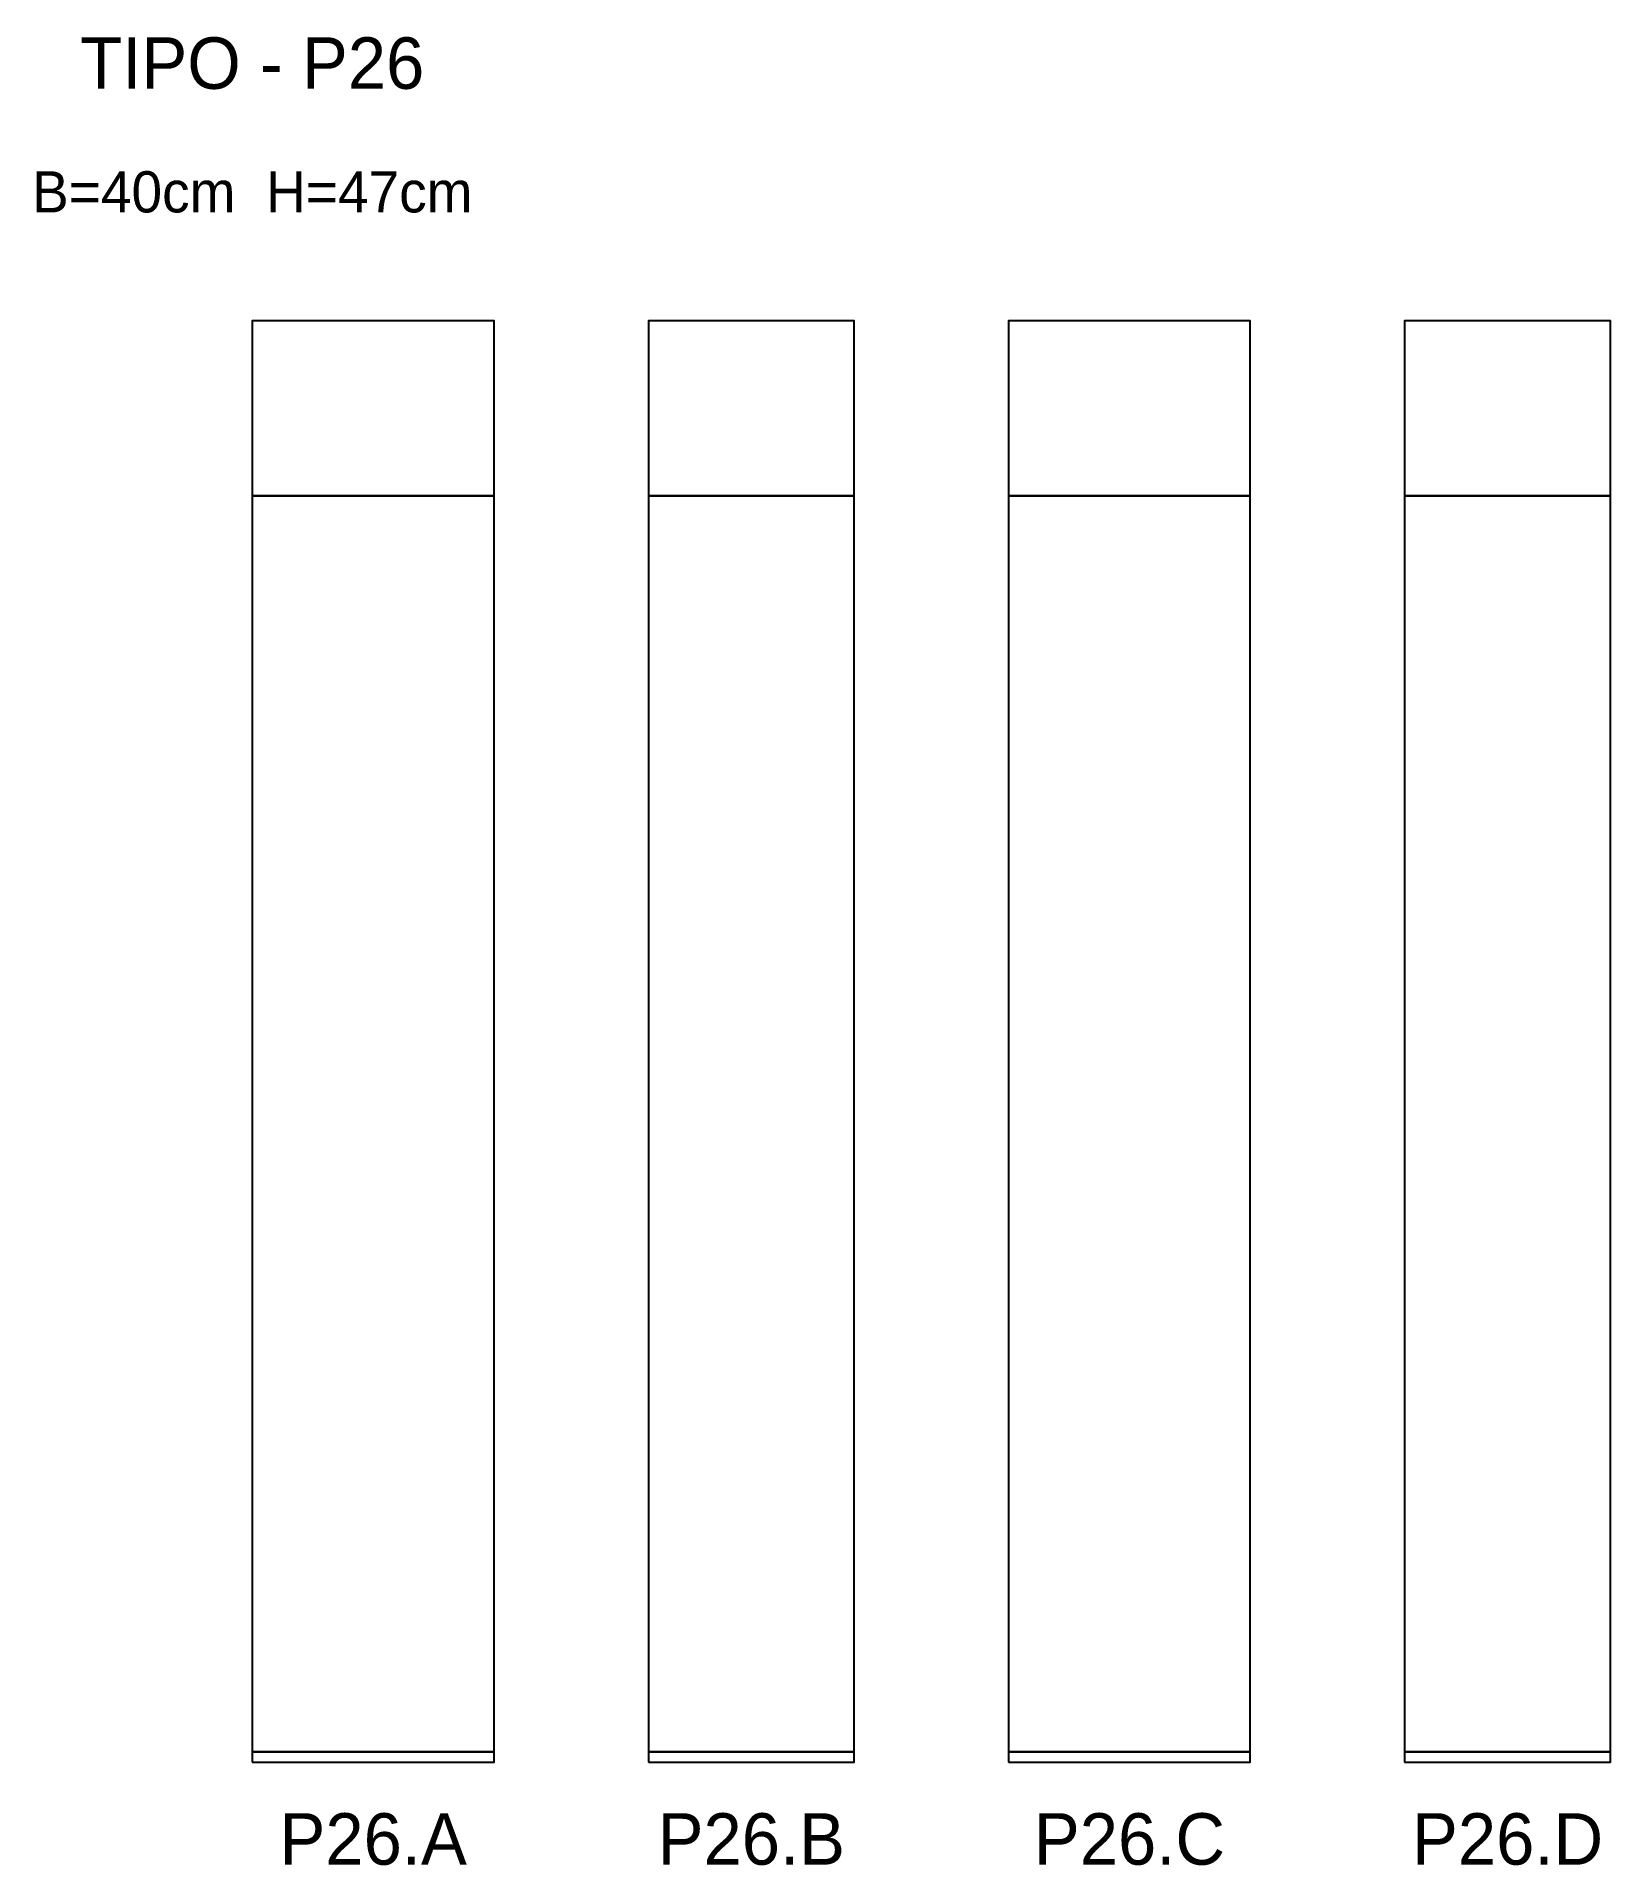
# Model space of a CAD drawing. Header units: metres. Extents: x -42 to 264, y -20 to 335.
import ezdxf

# ---------------------------------------------------------------- set-up
doc = ezdxf.new("R2010")
doc.units = ezdxf.units.M
for name, color, linetype in [('Cota Secao (2x)', 3, 'Continuous'), ('NOMENCLATURA', 1, 'Continuous'), ('Paineis', 7, 'Continuous'), ('Texto Secao', 2, 'Continuous')]:
    doc.layers.add(name, color=color, linetype=linetype)

msp = doc.modelspace()

# ---------------------------------------------------------------- linework, layer by layer
at = {"layer": 'Paineis'}
for points in [[(0, 246), (47, 246), (47, 280), (0, 280)], [(77, 246), (117, 246), (117, 280), (77, 280)], [(147, 246), (194, 246), (194, 280), (147, 280)], [(224, 246), (264, 246), (264, 280), (224, 280)], [(0, 2), (47, 2), (47, 246), (0, 246)], [(77, 2), (117, 2), (117, 246), (77, 246)], [(147, 2), (194, 2), (194, 246), (147, 246)], [(224, 2), (264, 2), (264, 246), (224, 246)], [(0, 0), (47, 0), (47, 2), (0, 2)], [(77, 0), (117, 0), (117, 2), (77, 2)], [(147, 0), (194, 0), (194, 2), (147, 2)], [(224, 0), (264, 0), (264, 2), (224, 2)]]:
    msp.add_lwpolyline(points, close=True, dxfattribs=at)

# ---------------------------------------------------------------- texts
at = {"layer": 'Cota Secao (2x)', "insert": (0, 305), "char_height": 8, "width": 284, "attachment_point": 5}
msp.add_mtext('B=40cm  H=47cm', dxfattribs=at)
at = {"layer": 'NOMENCLATURA', "insert": (0, 330), "char_height": 10, "width": 300, "attachment_point": 5}
msp.add_mtext('TIPO - P26', dxfattribs=at)
at = {"layer": 'Texto Secao', "char_height": 10, "attachment_point": 5}
for s, insert, width in [('P26.A', (23.5, -15), 67), ('P26.B', (97, -15), 60), ('P26.C', (170.5, -15), 67), ('P26.D', (244, -15), 60)]:
    msp.add_mtext(s, dxfattribs=dict(at, insert=insert, width=width))

doc.saveas('drawing.dxf')
